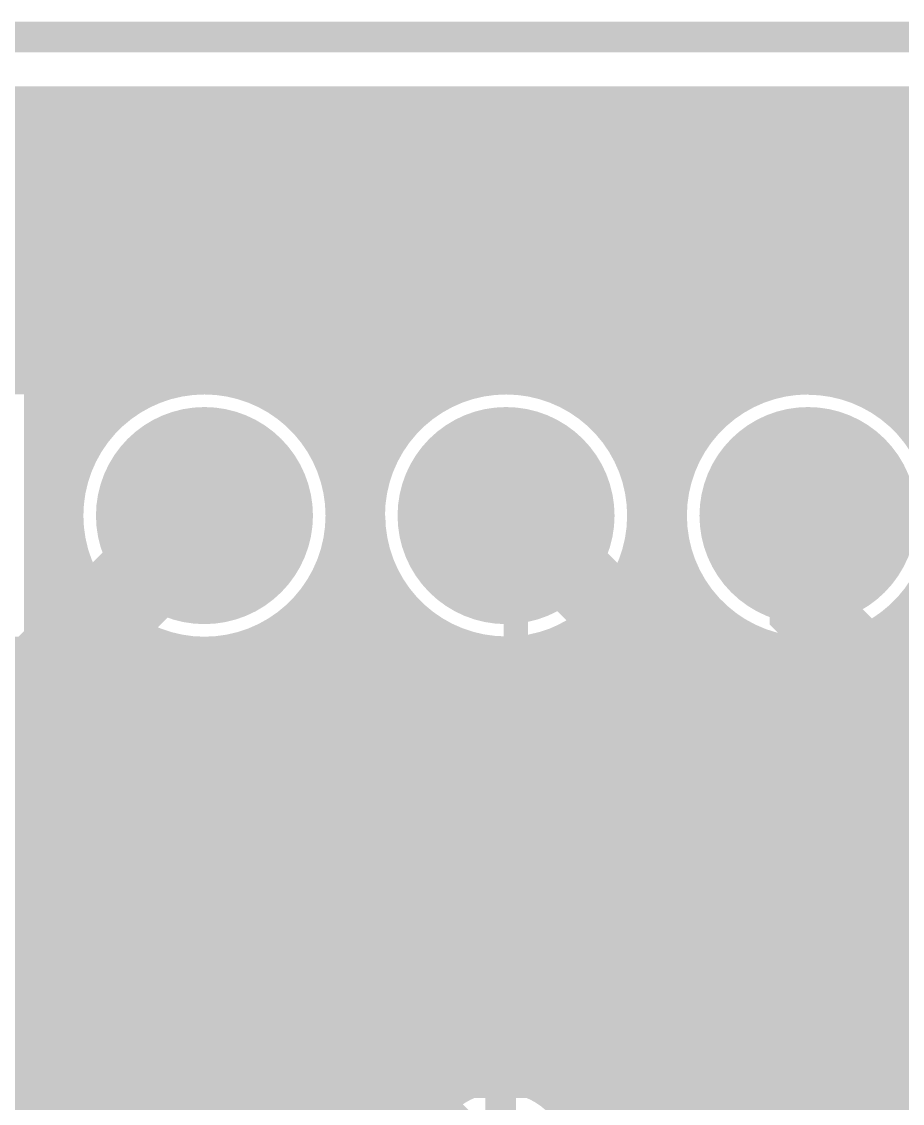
# Model space of a CAD drawing. Extents: x -7 to 100, y -42 to 30.
# Drawn here: x 36.54 to 43.84, y 21.17 to 30.13 of the extents above; entities that cross this region are included whole.
import ezdxf

# ---------------------------------------------------------------- set-up
doc = ezdxf.new("R2010")
doc.units = 0
doc.header["$MEASUREMENT"] = 0
doc.layers.get('0').update_dxf_attribs({"linetype": 'CONTINUOUS'})
for name, color, linetype in [('22-315-0_BOT', 7, 'CONTINUOUS'), ('22-315-0_DRD', 7, 'CONTINUOUS'), ('22-315-0_GND', 6, 'CONTINUOUS'), ('22-315-0_IN1', 4, 'CONTINUOUS'), ('22-315-0_SMB', 3, 'CONTINUOUS'), ('22-315-0_SMT', 5, 'CONTINUOUS'), ('22-315-0_SPB', 10, 'CONTINUOUS'), ('22-315-0_SPT', 14, 'CONTINUOUS'), ('22-315-0_SSB', 9, 'CONTINUOUS'), ('22-315-0_SST', 12, 'CONTINUOUS'), ('22-315-0_TOP', 11, 'CONTINUOUS'), ('THRUHOLE_TAP', 15, 'CONTINUOUS')]:
    doc.layers.add(name, color=color, linetype=linetype)

# ---------------------------------------------------------------- blocks, each defined once
blk = doc.blocks.new('RECTANGLE_8')
blk.add_solid([(0.4826, 0.4064), (0.4826, -0.4064), (-0.4826, 0.4064), (-0.4826, -0.4064)])
blk = doc.blocks.new('ROUND_26')
at = {"const_width": 0.8001}
blk.add_lwpolyline([(-0.40005, 0, 1), (0.40005, 0, 1)], format="xyb", close=True, dxfattribs=at)
blk = doc.blocks.new('ROUND_30')
at = {"const_width": 0.35052}
blk.add_lwpolyline([(-0.17526, 0, 1), (0.17526, 0, 1)], format="xyb", close=True, dxfattribs=at)
blk = doc.blocks.new('ROUND_67')
at = {"const_width": 0.89916}
blk.add_lwpolyline([(-0.44958, 0, 1), (0.44958, 0, 1)], format="xyb", close=True, dxfattribs=at)
blk = doc.blocks.new('ROUND_80')
at = {"const_width": 0.0635}
blk.add_lwpolyline([(-0.03175, 0, 1), (0.03175, 0, 1)], format="xyb", close=True, dxfattribs=at)
blk = doc.blocks.new('RECTANGLE_27')
blk.add_solid([(0.29972, 0.52451), (0.29972, -0.52451), (-0.29972, 0.52451), (-0.29972, -0.52451)])
blk = doc.blocks.new('ROUND_83')
at = {"const_width": 0.10033}
blk.add_lwpolyline([(-0.050164, 0, 1), (0.050164, 0, 1)], format="xyb", close=True, dxfattribs=at)
blk = doc.blocks.new('ROUND_84')
at = {"const_width": 0.50038}
blk.add_lwpolyline([(-0.25019, 0, 1), (0.25019, 0, 1)], format="xyb", close=True, dxfattribs=at)

msp = doc.modelspace()

# ---------------------------------------------------------------- linework, layer by layer
at = {"layer": '22-315-0_BOT'}
for points, const_width in [([(51.41976, 29.464), (5.99948, 29.464)], 0.254), ([(36.5506, 29.464), (36.5506, 28.0924)], 0.254), ([(36.7792, 29.464), (36.7792, 28.0924)], 0.254), ([(37.0078, 29.464), (37.0078, 28.0924)], 0.254), ([(37.2364, 29.464), (37.2364, 28.0924)], 0.254), ([(37.465, 29.464), (37.465, 28.0924)], 0.254), ([(37.6936, 29.464), (37.6936, 28.0924)], 0.254), ([(37.9222, 29.464), (37.9222, 28.0924)], 0.254), ([(38.1508, 29.464), (38.1508, 28.0924)], 0.254), ([(38.3794, 29.464), (38.3794, 28.0924)], 0.254), ([(38.608, 29.464), (38.608, 28.0924)], 0.254), ([(38.8366, 29.464), (38.8366, 28.0924)], 0.254), ([(39.0652, 29.464), (39.0652, 28.0924)], 0.254), ([(39.2938, 29.464), (39.2938, 28.0924)], 0.254), ([(39.5224, 29.464), (39.5224, 28.0924)], 0.254), ([(39.751, 29.464), (39.751, 28.0924)], 0.254), ([(39.9796, 29.464), (39.9796, 28.0924)], 0.254), ([(40.2082, 29.464), (40.2082, 28.0924)], 0.254), ([(40.4368, 29.464), (40.4368, 28.0924)], 0.254), ([(40.6654, 29.464), (40.6654, 28.0924)], 0.254), ([(40.894, 29.464), (40.894, 28.0924)], 0.254), ([(41.1226, 29.464), (41.1226, 28.0924)], 0.254), ([(41.3512, 29.464), (41.3512, 28.0924)], 0.254), ([(41.5798, 29.464), (41.5798, 28.0924)], 0.254), ([(41.8084, 29.464), (41.8084, 28.0924)], 0.254), ([(42.037, 29.464), (42.037, 28.0924)], 0.254), ([(42.2656, 29.464), (42.2656, 28.0924)], 0.254), ([(42.4942, 29.464), (42.4942, 28.0924)], 0.254), ([(42.7228, 29.464), (42.7228, 28.0924)], 0.254), ([(42.9514, 29.464), (42.9514, 28.0924)], 0.254), ([(43.18, 29.464), (43.18, 28.0924)], 0.254), ([(43.4086, 29.464), (43.4086, 28.0924)], 0.254), ([(43.6372, 29.464), (43.6372, 28.0924)], 0.254), ([(43.8658, 29.464), (43.8658, 28.0924)], 0.254), ([(51.32578, 29.4132), (6.08584, 29.4132)], 0.254), ([(51.08956, 29.1846), (6.41858, 29.1846)], 0.254), ([(50.86096, 28.956), (14.03604, 28.956)], 0.254), ([(-3.302, 16.891), (-3.302, 18.669), (-1.27, 20.701), (5.715, 20.701), (9.271, 24.257), (9.271, 27.559), (10.414, 28.702), (13.716, 28.702), (20.955, 21.463), (25.654, 21.463), (26.67, 20.447), (26.67, 20.193), (27.178, 19.685), (28.829, 19.685), (29.464, 20.32), (32.004, 20.32), (33.02, 21.336), (39.878, 21.336), (40.513, 20.701)], 0.2032), ([(50.63236, 28.7274), (14.26464, 28.7274)], 0.254), ([(50.40376, 28.4988), (14.49324, 28.4988)], 0.254), ([(47.1297, 28.2702), (26.72842, 28.2702)], 0.254), ([(44.704, 28.0924), (34.671, 28.0924)], 0.254), ([(30.48, 25.3238), (32.3088, 25.3238), (34.671, 27.686), (44.704, 27.686), (46.355, 26.035), (46.355, 24.638)], 0.2032), ([(44.53636, 27.2796), (34.83864, 27.2796)], 0.254), ([(36.5506, 27.2796), (36.5506, 27.1653)], 0.254), ([(36.7792, 27.2796), (36.7792, 21.7424)], 0.254), ([(37.0078, 27.2796), (37.0078, 26.44648)], 0.254), ([(37.2364, 27.2796), (37.2364, 26.80716)], 0.254), ([(37.465, 27.2796), (37.465, 26.99512)], 0.254), ([(37.6936, 27.2796), (37.6936, 27.10434)], 0.254), ([(37.9222, 27.2796), (37.9222, 27.15514)], 0.254), ([(38.1508, 27.2796), (38.1508, 27.16022)], 0.254), ([(38.3794, 27.2796), (38.3794, 27.11704)], 0.254), ([(38.608, 27.2796), (38.608, 27.02306)], 0.254), ([(38.8366, 27.2796), (38.8366, 26.85288)], 0.254), ([(39.0652, 27.2796), (39.0652, 26.54808)], 0.254), ([(39.2938, 27.2796), (39.2938, 21.7424)], 0.254), ([(39.5224, 27.2796), (39.5224, 26.48204)], 0.254), ([(39.751, 27.2796), (39.751, 26.8224)], 0.254), ([(39.9796, 27.2796), (39.9796, 27.00274)], 0.254), ([(40.2082, 27.2796), (40.2082, 27.10688)], 0.254), ([(40.4368, 27.2796), (40.4368, 27.15768)], 0.254), ([(40.6654, 27.2796), (40.6654, 27.16022)], 0.254), ([(40.894, 27.2796), (40.894, 27.1145)], 0.254), ([(41.1226, 27.2796), (41.1226, 27.0129)], 0.254), ([(41.3512, 27.2796), (41.3512, 26.84018)], 0.254), ([(41.5798, 27.2796), (41.5798, 26.52014)], 0.254), ([(41.8084, 27.2796), (41.8084, 18.81124)], 0.254), ([(42.037, 27.2796), (42.037, 26.51252)], 0.254), ([(42.2656, 27.2796), (42.2656, 26.83764)], 0.254), ([(42.4942, 27.2796), (42.4942, 27.0129)], 0.254), ([(42.7228, 27.2796), (42.7228, 27.11196)], 0.254), ([(42.9514, 27.2796), (42.9514, 27.15768)], 0.254), ([(43.18, 27.2796), (43.18, 27.15768)], 0.254), ([(43.4086, 27.2796), (43.4086, 27.10942)], 0.254), ([(43.6372, 27.2796), (43.6372, 27.00528)], 0.254), ([(43.8658, 27.2796), (43.8658, 26.82494)], 0.254), ([(36.6903, 27.1653), (34.72434, 27.1653)], 0.254), ([(36.6903, 27.1653), (36.6903, 24.9047)], 0.254), ([(37.77234, 27.1272), (36.6903, 27.1272)], 0.254), ([(40.2717, 27.1272), (38.34638, 27.1272)], 0.254), ([(42.77106, 27.1272), (40.84574, 27.1272)], 0.254), ([(44.68876, 27.1272), (43.34764, 27.1272)], 0.254), ([(37.33038, 26.8986), (36.6903, 26.8986)], 0.254), ([(39.83228, 26.8986), (38.7858, 26.8986)], 0.254), ([(42.33164, 26.8986), (41.2877, 26.8986)], 0.254), ([(44.91736, 26.8986), (43.78706, 26.8986)], 0.254), ([(37.12464, 26.67), (36.6903, 26.67)], 0.254), ([(39.624, 26.67), (38.99408, 26.67)], 0.254), ([(42.1259, 26.67), (41.49344, 26.67)], 0.254), ([(37.00526, 26.4414), (36.6903, 26.4414)], 0.254), ([(39.50462, 26.4414), (39.11346, 26.4414)], 0.254), ([(42.00652, 26.4414), (41.61282, 26.4414)], 0.254), ([(36.9443, 26.2128), (36.6903, 26.2128)], 0.254), ([(39.44366, 26.2128), (39.17442, 26.2128)], 0.254), ([(41.94302, 26.2128), (41.67378, 26.2128)], 0.254), ([(36.9316, 25.9842), (36.6903, 25.9842)], 0.254), ([(39.43096, 25.9842), (39.18712, 25.9842)], 0.254), ([(40.55872, 26.035), (40.64, 25.95372), (40.64, 24.2062)], 0.2032), ([(41.93032, 25.9842), (41.68648, 25.9842)], 0.254), ([(43.06062, 26.035), (43.18, 25.91562), (43.18, 24.2062)], 0.2032), ([(36.96462, 25.7556), (36.6903, 25.7556)], 0.254), ([(39.46398, 25.7556), (39.1541, 25.7556)], 0.254), ([(41.96588, 25.7556), (41.65346, 25.7556)], 0.254), ([(37.0078, 25.62352), (37.0078, 21.7424)], 0.254), ([(37.05098, 25.527), (36.6903, 25.527)], 0.254), ([(39.0652, 25.52192), (39.0652, 21.7424)], 0.254), ([(39.55034, 25.527), (39.06774, 25.527)], 0.254), ([(39.5224, 25.58796), (39.5224, 21.7424)], 0.254), ([(42.0497, 25.527), (41.5671, 25.527)], 0.254), ([(41.5798, 25.54986), (41.5798, 18.58264)], 0.254), ([(42.037, 25.55494), (42.037, 19.03476)], 0.254), ([(37.20338, 25.2984), (36.6903, 25.2984)], 0.254), ([(37.2364, 25.2603), (37.2364, 21.7424)], 0.254), ([(39.70274, 25.2984), (38.91534, 25.2984)], 0.254), ([(39.751, 25.24506), (39.751, 21.7424)], 0.254), ([(42.2021, 25.2984), (41.4147, 25.2984)], 0.254), ([(43.8658, 25.24252), (43.8658, 24.9428)], 0.254), ([(45.9486, 25.2984), (43.9166, 25.2984)], 0.254), ([(38.8366, 25.21458), (38.8366, 21.7424)], 0.254), ([(41.3512, 25.22982), (41.3512, 24.9428)], 0.254), ([(42.2656, 25.23236), (42.2656, 19.14398)], 0.254), ([(37.47262, 25.0698), (36.6903, 25.0698)], 0.254), ([(37.465, 25.07488), (37.465, 21.7424)], 0.254), ([(39.97198, 25.0698), (38.6461, 25.0698)], 0.254), ([(39.9796, 25.06472), (39.9796, 24.9428)], 0.254), ([(41.1226, 25.05456), (41.1226, 24.9428)], 0.254), ([(42.47388, 25.0698), (41.14546, 25.0698)], 0.254), ([(42.4942, 25.0571), (42.4942, 24.9428)], 0.254), ([(43.6372, 25.06472), (43.6372, 24.9428)], 0.254), ([(45.82922, 25.0698), (43.64482, 25.0698)], 0.254), ([(37.6936, 24.96566), (37.6936, 21.7424)], 0.254), ([(38.608, 25.04694), (38.608, 21.7424)], 0.254), ([(41.0464, 25.01646), (41.0464, 24.9428)], 0.254), ([(43.5864, 25.03424), (43.5864, 24.9428)], 0.254), ([(36.6903, 24.9047), (34.4297, 24.9047)], 0.254), ([(36.5506, 24.9047), (36.5506, 21.7424)], 0.254), ([(37.9222, 24.91232), (37.9222, 21.7424)], 0.254), ([(38.1508, 24.90978), (38.1508, 21.7424)], 0.254), ([(38.3794, 24.95042), (38.3794, 21.7424)], 0.254), ([(39.8272, 24.9428), (39.8272, 23.5204)], 0.254), ([(40.2336, 24.9428), (39.8272, 24.9428)], 0.254), ([(41.4528, 24.9428), (41.0464, 24.9428)], 0.254), ([(41.4528, 24.9428), (41.4528, 23.5204)], 0.254), ([(42.3672, 24.9428), (42.3672, 23.5204)], 0.254), ([(42.77106, 24.9428), (42.3672, 24.9428)], 0.254), ([(43.9928, 24.9428), (43.5864, 24.9428)], 0.254), ([(39.8272, 24.8412), (31.2928, 24.8412)], 0.254), ([(42.3672, 24.8412), (41.4528, 24.8412)], 0.254), ([(39.8272, 24.6126), (31.2928, 24.6126)], 0.254), ([(42.3672, 24.6126), (41.4528, 24.6126)], 0.254), ([(39.8272, 24.384), (28.7782, 24.384)], 0.254), ([(42.3672, 24.384), (41.4528, 24.384)], 0.254), ([(39.8272, 24.1554), (26.4922, 24.1554)], 0.254), ([(42.3672, 24.1554), (41.4528, 24.1554)], 0.254), ([(39.8272, 23.9268), (28.7782, 23.9268)], 0.254), ([(42.3672, 23.9268), (41.4528, 23.9268)], 0.254), ([(39.8272, 23.6982), (28.7782, 23.6982)], 0.254), ([(42.3672, 23.6982), (41.4528, 23.6982)], 0.254), ([(39.8272, 23.4696), (28.7782, 23.4696)], 0.254), ([(39.8272, 23.5204), (39.8272, 23.4696)], 0.254), ([(39.8272, 23.4696), (39.8272, 22.0472)], 0.254), ([(41.4528, 23.5204), (41.4528, 23.4696)], 0.254), ([(42.3672, 23.4696), (41.4528, 23.4696)], 0.254), ([(41.4528, 23.4696), (41.4528, 22.0472)], 0.254), ([(42.3672, 23.5204), (42.3672, 23.4696)], 0.254), ([(42.3672, 23.4696), (42.3672, 22.0472)], 0.254), ([(39.8272, 23.241), (28.7782, 23.241)], 0.254), ([(42.3672, 23.241), (41.4528, 23.241)], 0.254), ([(39.8272, 23.0124), (28.7782, 23.0124)], 0.254), ([(42.3672, 23.0124), (41.4528, 23.0124)], 0.254), ([(39.8272, 22.7838), (28.7782, 22.7838)], 0.254), ([(39.8272, 22.7838), (40.64, 22.7838)], 0.254), ([(40.64, 22.0472), (40.64, 22.7838)], 0.254), ([(41.4528, 22.7838), (40.64, 22.7838)], 0.254), ([(40.64, 22.7838), (41.8592, 22.7838), (41.91, 22.733)], 0.2032), ([(42.3672, 22.7838), (41.4528, 22.7838)], 0.254), ([(43.18, 22.7838), (41.9608, 22.7838), (41.91, 22.733)], 0.2032), ([(42.3672, 22.7838), (43.18, 22.7838)], 0.254), ([(43.18, 22.0472), (43.18, 22.7838)], 0.254), ([(43.9928, 22.7838), (43.18, 22.7838)], 0.254), ([(39.8272, 22.5552), (28.7782, 22.5552)], 0.254), ([(42.3672, 22.5552), (41.4528, 22.5552)], 0.254), ([(39.8272, 22.3266), (28.7782, 22.3266)], 0.254), ([(42.3672, 22.3266), (41.4528, 22.3266)], 0.254), ([(39.8272, 22.098), (26.78684, 22.098)], 0.254), ([(42.3672, 22.098), (41.4528, 22.098)], 0.254), ([(41.4528, 22.0472), (39.8272, 22.0472)], 0.254), ([(39.9796, 22.0472), (39.9796, 21.7297)], 0.254), ([(40.2082, 22.0472), (40.2082, 21.57984)], 0.254), ([(40.4368, 22.0472), (40.4368, 21.37664)], 0.254), ([(40.6654, 22.0472), (40.6654, 21.36394)], 0.254), ([(40.894, 22.0472), (40.894, 21.26488)], 0.254), ([(41.1226, 22.0472), (41.1226, 21.00072)], 0.254), ([(41.3512, 22.0472), (41.3512, 18.35404)], 0.254), ([(43.9928, 22.0472), (42.3672, 22.0472)], 0.254), ([(42.4942, 22.0472), (42.4942, 19.1643)], 0.254), ([(42.7228, 22.0472), (42.7228, 19.1643)], 0.254), ([(42.9514, 22.0472), (42.9514, 19.1643)], 0.254), ([(43.18, 22.0472), (43.18, 19.1643)], 0.254), ([(43.4086, 22.0472), (43.4086, 19.1643)], 0.254), ([(43.6372, 22.0472), (43.6372, 19.1643)], 0.254), ([(43.8658, 22.0472), (43.8658, 19.1643)], 0.254), ([(46.69536, 21.8694), (27.01544, 21.8694)], 0.254), ([(39.878, 21.7424), (33.02, 21.7424)], 0.254), ([(46.50994, 21.6408), (40.14724, 21.6408)], 0.254), ([(40.1701, 21.61794), (40.41394, 21.3741)], 0.254), ([(46.44136, 21.4122), (40.37584, 21.4122)], 0.254), ([(46.45406, 21.1836), (40.99052, 21.1836)], 0.254)]:
    msp.add_lwpolyline(points, dxfattribs=dict(at, const_width=const_width))
at = {"layer": '22-315-0_BOT', "const_width": 0.254}
for points in [[(38.05936, 27.1653, 0.4142136), (36.92906, 26.035)], [(39.18966, 26.035, 0.4142136), (38.05936, 27.1653)], [(40.55872, 27.1653, 0.4142136), (39.42842, 26.035)], [(41.68902, 26.035, 0.4142136), (40.55872, 27.1653)], [(43.06062, 27.1653, 0.4142136), (41.93032, 26.035)], [(44.18838, 26.035, 0.4142136), (43.06062, 27.16276)], [(36.92906, 26.035, 0.4142136), (38.05936, 24.9047)], [(38.05936, 24.9047, 0.4142136), (39.18966, 26.035)], [(39.43096, 26.035, 0.3310871), (40.2336, 24.95296)], [(41.0464, 25.01646, 0.2887052), (41.68902, 26.035)], [(41.93032, 26.035, 0.3401926), (42.77106, 24.9428)], [(43.5864, 25.03424, 0.2786568), (44.19092, 26.035)], [(40.16502, 21.62302, 0.1989124), (39.878, 21.74191)], [(40.513, 21.38172, 0.0365465), (40.41389, 21.37447)], [(41.19372, 20.701, 0.4142136), (40.513, 21.38172)]]:
    msp.add_lwpolyline(points, format="xyb", dxfattribs=at)
at = {"layer": '22-315-0_DRD', "const_width": 0.254}
for points in [[(0, 0), (-7.00024, 0), (-7.00024, 29.99994), (99.9998, 29.99994), (99.9998, 0), (0, 0)], [(38.05936, 26.67), (38.05936, 25.4)], [(40.55872, 26.67), (40.55872, 25.4)], [(43.06062, 26.67), (43.06062, 25.4)], [(38.69436, 26.035), (37.42436, 26.035)], [(41.19372, 26.035), (39.92372, 26.035)], [(43.69562, 26.035), (42.42562, 26.035)], [(41.275, 23.368), (41.275, 22.098)], [(42.545, 23.368), (41.275, 23.368)], [(41.91, 23.368), (41.91, 22.098)], [(42.545, 22.098), (42.545, 23.368)], [(42.545, 22.733), (41.275, 22.733)], [(41.275, 22.098), (42.545, 22.098)], [(39.878, 21.336), (39.878, 20.066)], [(41.148, 21.336), (39.878, 21.336)], [(40.513, 21.336), (40.513, 20.066)], [(41.148, 20.066), (41.148, 21.336)]]:
    msp.add_lwpolyline(points, dxfattribs=at)
at = {"layer": '22-315-0_GND', "const_width": 0.254}
msp.add_lwpolyline([(0, 0), (-7.00024, 0), (-7.00024, 29.99994), (99.9998, 29.99994), (99.9998, 0), (0, 0)], dxfattribs=at)
at = {"layer": '22-315-0_IN1', "const_width": 0.254}
for points in [[(99.441, 29.337), (29.1338, 29.337)], [(99.441, 29.3116), (29.1338, 29.3116)], [(36.6268, 29.337), (36.6268, 27.1653)], [(36.8554, 29.337), (36.8554, 20.85848)], [(37.084, 29.337), (37.084, 26.60396)], [(37.3126, 29.337), (37.3126, 26.88082)], [(37.5412, 29.337), (37.5412, 27.0383)], [(37.7698, 29.337), (37.7698, 27.1272)], [(37.9984, 29.337), (37.9984, 27.16276)], [(38.227, 29.337), (38.227, 27.1526)], [(38.4556, 29.337), (38.4556, 27.09164)], [(38.6842, 29.337), (38.6842, 26.9748)], [(38.9128, 29.337), (38.9128, 26.77414)], [(39.1414, 29.337), (39.1414, 26.35758)], [(39.37, 29.337), (39.37, 18.46072)], [(39.5986, 29.337), (39.5986, 26.62682)], [(39.8272, 29.337), (39.8272, 26.89352)], [(40.0558, 29.337), (40.0558, 27.04592)], [(40.2844, 29.337), (40.2844, 27.12974)], [(40.513, 29.337), (40.513, 27.16276)], [(40.7416, 29.337), (40.7416, 27.15006)], [(40.9702, 29.337), (40.9702, 27.08656)], [(41.1988, 29.337), (41.1988, 26.96464)], [(41.4274, 29.337), (41.4274, 26.75636)], [(41.656, 29.337), (41.656, 26.30678)], [(41.8846, 29.337), (41.8846, 23.41118)], [(42.1132, 29.337), (42.1132, 26.64968)], [(42.3418, 29.337), (42.3418, 26.90622)], [(42.5704, 29.337), (42.5704, 27.05354)], [(42.799, 29.337), (42.799, 27.13228)], [(43.0276, 29.337), (43.0276, 27.16276)], [(43.2562, 29.337), (43.2562, 27.14752)], [(43.4848, 29.337), (43.4848, 27.08148)], [(43.7134, 29.337), (43.7134, 26.95448)], [(43.942, 29.337), (43.942, 26.73858)], [(99.441, 29.083), (29.1338, 29.083)], [(99.441, 28.8544), (29.1338, 28.8544)], [(99.441, 28.6258), (29.1338, 28.6258)], [(47.1297, 28.3972), (29.1338, 28.3972)], [(47.1297, 28.1686), (29.1338, 28.1686)], [(47.1297, 27.94), (29.1338, 27.94)], [(47.1297, 27.7114), (29.1338, 27.7114)], [(47.1297, 27.4828), (29.1338, 27.4828)], [(47.1297, 27.2542), (29.1338, 27.2542)], [(36.6903, 27.1653), (34.4297, 27.1653), (34.4297, 24.9047)], [(36.6903, 27.1653), (36.6903, 24.9047)], [(37.5158, 27.0256), (36.6903, 27.0256)], [(40.0177, 27.0256), (38.60038, 27.0256)], [(42.51706, 27.0256), (41.10228, 27.0256)], [(47.1297, 27.0256), (43.60164, 27.0256)], [(37.22624, 26.797), (36.6903, 26.797)], [(39.7256, 26.797), (38.89248, 26.797)], [(42.22496, 26.797), (41.39184, 26.797)], [(47.1297, 26.797), (43.89374, 26.797)], [(37.06368, 26.5684), (36.6903, 26.5684)], [(39.56304, 26.5684), (39.05504, 26.5684)], [(42.06494, 26.5684), (41.5544, 26.5684)], [(36.97224, 26.3398), (36.6903, 26.3398)], [(39.4716, 26.3398), (39.14648, 26.3398)], [(41.97096, 26.3398), (41.64584, 26.3398)], [(36.9316, 26.1112), (36.6903, 26.1112)], [(39.4335, 26.1112), (39.18458, 26.1112)], [(41.93286, 26.1112), (41.68648, 26.1112)], [(36.93922, 25.8826), (36.6903, 25.8826)], [(39.44112, 25.8826), (39.17696, 25.8826)], [(41.94048, 25.8826), (41.67886, 25.8826)], [(39.1414, 25.70988), (39.1414, 18.42008)], [(41.656, 25.76322), (41.656, 23.36292)], [(36.9951, 25.654), (36.6903, 25.654)], [(39.497, 25.654), (39.12108, 25.654)], [(41.99636, 25.654), (41.62298, 25.654)], [(37.10686, 25.4254), (36.6903, 25.4254)], [(37.084, 25.46604), (37.084, 20.69592)], [(39.60876, 25.4254), (39.00932, 25.4254)], [(39.5986, 25.44064), (39.5986, 18.42008)], [(42.10812, 25.4254), (41.51122, 25.4254)], [(42.1132, 25.41778), (42.1132, 23.3807)], [(43.942, 25.32888), (43.942, 17.64792)], [(38.9128, 25.29586), (38.9128, 18.28292)], [(41.4274, 25.3111), (41.4274, 23.21052)], [(37.30244, 25.1968), (36.6903, 25.1968)], [(37.3126, 25.18664), (37.3126, 20.4343)], [(39.8018, 25.1968), (38.81628, 25.1968)], [(39.8272, 25.17394), (39.8272, 18.28292)], [(42.30116, 25.1968), (41.31564, 25.1968)], [(42.3418, 25.16378), (42.3418, 23.25878)], [(45.96638, 25.1968), (43.81754, 25.1968)], [(38.6842, 25.09266), (38.6842, 0.508)], [(41.1988, 25.10282), (41.1988, 0.508)], [(43.7134, 25.11298), (43.7134, 17.49552)], [(37.68852, 24.9682), (36.6903, 24.9682)], [(37.5412, 25.0317), (37.5412, 0.508)], [(40.18788, 24.9682), (38.4302, 24.9682)], [(38.4556, 24.97582), (38.4556, 0.508)], [(40.0558, 25.02408), (40.0558, 21.20392)], [(42.68724, 24.9682), (40.92956, 24.9682)], [(40.9702, 24.98344), (40.9702, 21.20392)], [(42.5704, 25.01646), (42.5704, 22.89302)], [(45.76064, 24.9682), (43.43146, 24.9682)], [(43.4848, 24.98852), (43.4848, 17.62506)], [(36.6903, 24.9047), (34.4297, 24.9047)], [(36.6268, 24.9047), (36.6268, 20.96008)], [(37.7698, 24.9428), (37.7698, 0.508)], [(37.9984, 24.90724), (37.9984, 0.508)], [(38.227, 24.9174), (38.227, 0.508)], [(40.2844, 24.94026), (40.2844, 21.34108)], [(40.513, 24.90724), (40.513, 21.38172)], [(40.7416, 24.91994), (40.7416, 21.34108)], [(42.799, 24.93518), (42.799, 17.58188)], [(43.0276, 24.9047), (43.0276, 17.68094)], [(43.2562, 24.92248), (43.2562, 17.69364)], [(45.6819, 24.7396), (29.1338, 24.7396)], [(45.68698, 24.511), (29.1338, 24.511)], [(45.77588, 24.2824), (29.1338, 24.2824)], [(46.00702, 24.0538), (29.1338, 24.0538)], [(56.25338, 23.8252), (29.1338, 23.8252)], [(58.63844, 23.5966), (29.1338, 23.5966)], [(41.66616, 23.368), (29.1338, 23.368)], [(82.51698, 23.368), (42.1513, 23.368)], [(41.3639, 23.1394), (29.1338, 23.1394)], [(82.5119, 23.1394), (42.45356, 23.1394)], [(41.25214, 22.9108), (29.1338, 22.9108)], [(82.59064, 22.9108), (42.56532, 22.9108)], [(41.23182, 22.6822), (29.1338, 22.6822)], [(82.79638, 22.6822), (42.58818, 22.6822)], [(42.5704, 22.57044), (42.5704, 17.31772)], [(41.29024, 22.4536), (29.1338, 22.4536)], [(70.89394, 22.4536), (42.52976, 22.4536)], [(41.45788, 22.225), (29.1338, 22.225)], [(41.4274, 22.25294), (41.4274, 0.508)], [(42.3418, 22.20722), (42.3418, 11.77798)], [(52.88788, 22.225), (42.36212, 22.225)], [(41.656, 22.10308), (41.656, 0.508)], [(41.8846, 22.05228), (41.8846, 0.508)], [(42.1132, 22.08276), (42.1132, 0.508)], [(46.95444, 21.9964), (29.1338, 21.9964)], [(46.59122, 21.7678), (29.1338, 21.7678)], [(46.46676, 21.5392), (29.1338, 21.5392)], [(40.21074, 21.3106), (29.1338, 21.3106)], [(46.43628, 21.3106), (40.81272, 21.3106)], [(39.94912, 21.082), (29.1338, 21.082)], [(46.48708, 21.082), (41.07688, 21.082)]]:
    msp.add_lwpolyline(points, dxfattribs=at)
for points in [[(38.05936, 27.1653, 0.4142136), (36.92906, 26.035)], [(39.18966, 26.035, 0.4142136), (38.05936, 27.1653)], [(40.55872, 27.1653, 0.4142136), (39.42842, 26.035)], [(41.68902, 26.035, 0.4142136), (40.55872, 27.1653)], [(43.06062, 27.1653, 0.4142136), (41.93032, 26.035)], [(44.18838, 26.035, 0.4142136), (43.06062, 27.16276)], [(36.92906, 26.035, 0.4142136), (38.05936, 24.9047)], [(38.05936, 24.9047, 0.4142136), (39.18966, 26.035)], [(39.43096, 26.035, 0.4142136), (40.55872, 24.90724)], [(40.55872, 24.9047, 0.4142136), (41.68902, 26.035)], [(41.93032, 26.035, 0.4142136), (43.06062, 24.9047)], [(43.06062, 24.9047, 0.4142136), (44.19092, 26.035)], [(41.91, 23.41372, 0.4142136), (41.22928, 22.733)], [(42.59072, 22.733, 0.4142136), (41.91, 23.41372)], [(41.22928, 22.733, 0.4142136), (41.91, 22.05228)], [(41.91, 22.05228, 0.4142136), (42.59072, 22.733)], [(40.513, 21.38172, 0.4142136), (39.83228, 20.701)], [(41.19372, 20.701, 0.4142136), (40.513, 21.38172)]]:
    msp.add_lwpolyline(points, format="xyb", dxfattribs=at)
at = {"layer": '22-315-0_SSB', "const_width": 0.1524}
for points in [[(39.8145, 22.0345), (39.8145, 24.9555), (41.4528, 24.9555), (41.4528, 22.0345), (39.8145, 22.0345)], [(42.3545, 22.0345), (42.3545, 24.9555), (43.9928, 24.9555), (43.9928, 22.0345), (42.3545, 22.0345)], [(38.8874, 24.16048), (38.8874, 24.51608), (38.71976, 24.5745), (38.54958, 24.5745), (38.3794, 24.51608), (38.3794, 24.16048), (38.54958, 24.10206), (38.71976, 24.10206), (39.3954, 24.33828)], [(38.3794, 23.7363), (38.3794, 23.26386), (39.05758, 23.7363), (39.22776, 23.7363), (39.3954, 23.67788), (39.3954, 23.32228), (39.22776, 23.26386)], [(38.54958, 22.8981), (38.3794, 22.83968), (38.3794, 22.48408), (38.54958, 22.42566), (39.22776, 22.42566), (39.3954, 22.48408), (39.3954, 22.83968), (39.22776, 22.8981)]]:
    msp.add_lwpolyline(points, dxfattribs=at)
at = {"layer": '22-315-0_SST'}
for points, const_width in [([(45.50918, 23.6855), (45.50918, 29.43352), (33.1089, 29.43352), (33.1089, 23.6855), (45.50918, 23.6855)], 0.20066), ([(33.1089, 25.53462), (33.9598, 25.53462), (33.9598, 28.58516), (44.70908, 28.58516), (44.70908, 25.53462), (45.50918, 25.53462)], 0.20066), ([(33.1089, 24.23414), (33.1089, 24.58466), (45.50918, 24.58466)], 0.20066), ([(34.19602, 23.04034), (33.99536, 23.04542), (33.99536, 11.24966), (41.88968, 11.24966), (41.88968, 23.04034), (34.19602, 23.04034)], 0.20066), ([(45.69968, 22.5044), (45.69968, 22.5552), (45.64888, 22.5552), (43.24858, 22.5552), (43.20032, 22.5552), (43.20032, 22.5044)], 0.1524), ([(43.20032, 19.4056), (43.20032, 22.5044)], 0.1524), ([(44.15028, 22.5044), (43.74896, 22.5044)], 0.1524)]:
    msp.add_lwpolyline(points, dxfattribs=dict(at, const_width=const_width))
at = {"layer": '22-315-0_SST', "const_width": 0.1524}
msp.add_lwpolyline([(43.24858, 22.5552, 0.4142136), (43.19778, 22.5044)], format="xyb", dxfattribs=at)
at = {"layer": '22-315-0_TOP'}
for points, const_width in [([(21.7678, 26.67), (21.7678, 28.3718), (22.479, 29.083), (87.376, 29.083), (89.42578, 27.03322), (89.42578, 26.67), (90.06078, 26.035)], 0.762), ([(47.0789, 28.321), (30.0609, 28.321)], 0.254), ([(36.52012, 28.321), (36.52012, 27.2161)], 0.254), ([(36.74872, 28.321), (36.74872, 25.80132)], 0.254), ([(36.97732, 28.321), (36.97732, 26.5049)], 0.254), ([(37.20592, 28.321), (37.20592, 26.85034)], 0.254), ([(37.43452, 28.321), (37.43452, 27.03576)], 0.254), ([(37.66312, 28.321), (37.66312, 27.14752)], 0.254), ([(37.89172, 28.321), (37.89172, 27.2034)], 0.254), ([(38.12032, 28.321), (38.12032, 27.21356)], 0.254), ([(38.34892, 28.321), (38.34892, 27.178)], 0.254), ([(38.57752, 28.321), (38.57752, 27.09418)], 0.254), ([(38.80612, 28.321), (38.80612, 26.9494)], 0.254), ([(39.03472, 28.321), (39.03472, 26.69794)], 0.254), ([(39.26332, 28.321), (39.26332, 10.33018)], 0.254), ([(39.49192, 28.321), (39.49192, 26.53792)], 0.254), ([(39.72052, 28.321), (39.72052, 26.86558)], 0.254), ([(39.94912, 28.321), (39.94912, 27.04592)], 0.254), ([(40.17772, 28.321), (40.17772, 27.1526)], 0.254), ([(40.40632, 28.321), (40.40632, 27.20594)], 0.254), ([(40.63492, 28.321), (40.63492, 27.21356)], 0.254), ([(40.86352, 28.321), (40.86352, 27.17546)], 0.254), ([(41.09212, 28.321), (41.09212, 27.0891)], 0.254), ([(41.32072, 28.321), (41.32072, 26.9367)], 0.254), ([(41.54932, 28.321), (41.54932, 26.67762)], 0.254), ([(41.77792, 28.321), (41.77792, 25.88514)], 0.254), ([(42.00652, 28.321), (42.00652, 26.5684)], 0.254), ([(42.23512, 28.321), (42.23512, 26.87828)], 0.254), ([(42.46372, 28.321), (42.46372, 27.05354)], 0.254), ([(42.69232, 28.321), (42.69232, 27.15514)], 0.254), ([(42.92092, 28.321), (42.92092, 27.20594)], 0.254), ([(43.14952, 28.321), (43.14952, 27.21102)], 0.254), ([(43.37812, 28.321), (43.37812, 27.17038)], 0.254), ([(43.60672, 28.321), (43.60672, 27.08148)], 0.254), ([(43.83532, 28.321), (43.83532, 26.924)], 0.254), ([(47.0789, 28.2702), (30.0609, 28.2702)], 0.254), ([(47.0789, 28.0416), (30.0609, 28.0416)], 0.254), ([(47.0789, 27.813), (31.8643, 27.813)], 0.254), ([(47.0789, 27.5844), (31.8643, 27.5844)], 0.254), ([(47.0789, 27.3558), (35.13074, 27.3558)], 0.254), ([(36.7411, 27.2161), (35.32886, 27.2161)], 0.254), ([(36.7411, 27.2161), (36.7411, 25.7937)], 0.254), ([(37.61232, 27.1272), (36.7411, 27.1272)], 0.254), ([(40.11168, 27.1272), (38.5064, 27.1272)], 0.254), ([(42.61104, 27.1272), (41.00576, 27.1272)], 0.254), ([(47.0789, 27.1272), (43.50766, 27.1272)], 0.254), ([(37.25418, 26.8986), (36.7411, 26.8986)], 0.254), ([(39.75354, 26.8986), (38.86454, 26.8986)], 0.254), ([(42.25544, 26.8986), (41.3639, 26.8986)], 0.254), ([(47.0789, 26.8986), (43.86326, 26.8986)], 0.254), ([(37.06368, 26.67), (36.7411, 26.67)], 0.254), ([(39.56304, 26.67), (39.05504, 26.67)], 0.254), ([(42.06494, 26.67), (41.5544, 26.67)], 0.254), ([(36.95192, 26.4414), (36.7411, 26.4414)], 0.254), ([(39.45128, 26.4414), (39.1668, 26.4414)], 0.254), ([(41.95064, 26.4414), (41.66616, 26.4414)], 0.254), ([(38.05936, 26.035), (35.39236, 23.368), (32.766, 23.368), (31.623, 24.511), (30.3911, 24.511), (29.21, 25.6921)], 0.762), ([(38.05936, 26.035), (35.39236, 23.368), (32.766, 23.368), (32.766, 21.463), (31.623, 20.32), (30.41904, 20.32)], 0.762), ([(43.94962, 22.479), (43.94962, 22.72538), (40.64, 26.035), (40.55872, 26.035)], 0.635), ([(44.95038, 22.479), (44.95038, 23.37562), (43.06062, 25.26538), (43.06062, 26.035)], 0.635), ([(36.89096, 26.2128), (36.7411, 26.2128)], 0.254), ([(39.39286, 26.2128), (39.22522, 26.2128)], 0.254), ([(41.89222, 26.2128), (41.72712, 26.2128)], 0.254), ([(36.8808, 25.9842), (36.7411, 25.9842)], 0.254), ([(36.87826, 26.035), (36.88243, 25.93586)], 0.254), ([(39.38016, 25.9842), (39.23792, 25.9842)], 0.254), ([(41.87952, 25.9842), (41.73728, 25.9842)], 0.254), ([(36.88334, 25.93594), (36.7411, 25.7937)], 0.254), ([(36.88334, 25.93594), (36.7411, 25.7937)], 0.254), ([(41.73474, 25.92832), (41.91508, 25.74798)], 0.254), ([(39.41318, 25.7556), (39.2049, 25.7556)], 0.254), ([(39.49446, 25.527), (39.12362, 25.527)], 0.254), ([(39.49192, 25.53208), (39.49192, 10.33018)], 0.254), ([(39.03472, 25.36952), (39.03472, 10.33018)], 0.254), ([(39.6367, 25.2984), (38.98138, 25.2984)], 0.254), ([(39.72052, 25.20442), (39.72052, 10.33018)], 0.254), ([(39.88054, 25.0698), (38.73754, 25.0698)], 0.254), ([(38.80612, 25.1206), (38.80612, 10.33018)], 0.254), ([(38.57752, 24.97328), (38.57752, 10.33018)], 0.254), ([(39.94912, 25.02408), (39.94912, 21.16582)], 0.254), ([(38.34892, 24.88946), (38.34892, 9.61136)], 0.254), ([(40.17772, 24.9174), (40.17772, 21.3487)], 0.254), ([(40.8051, 24.8793), (43.25112, 22.43328)], 0.254), ([(37.9603, 24.85898), (35.93592, 22.83206)], 0.254), ([(37.89172, 24.7904), (37.89172, 9.779)], 0.254), ([(40.84574, 24.8412), (37.94252, 24.8412)], 0.254), ([(37.9603, 24.85898), (38.05936, 24.85482)], 0.254), ([(38.12032, 24.85644), (38.12032, 9.75614)], 0.254), ([(40.40632, 24.86406), (40.40632, 21.42236)], 0.254), ([(40.63492, 24.85644), (40.63492, 21.41982)], 0.254), ([(40.86352, 24.82342), (40.86352, 21.34108)], 0.254), ([(41.07434, 24.6126), (37.71392, 24.6126)], 0.254), ([(37.66312, 24.5618), (37.66312, 9.779)], 0.254), ([(41.09212, 24.59482), (41.09212, 21.1455)], 0.254), ([(41.30294, 24.384), (37.48532, 24.384)], 0.254), ([(41.32072, 24.36622), (41.32072, 19.70278)], 0.254), ([(37.43452, 24.3332), (37.43452, 20.33016)], 0.254), ([(37.20592, 24.1046), (37.20592, 20.64766)], 0.254), ([(41.53154, 24.1554), (37.25672, 24.1554)], 0.254), ([(41.54932, 24.13762), (41.54932, 19.93138)], 0.254), ([(41.76014, 23.9268), (37.02812, 23.9268)], 0.254), ([(41.77792, 23.90902), (41.77792, 20.15998)], 0.254), ([(36.97732, 23.876), (36.97732, 20.84324)], 0.254), ([(36.74872, 23.6474), (36.74872, 20.9677)], 0.254), ([(41.98874, 23.6982), (36.79952, 23.6982)], 0.254), ([(42.00652, 23.68042), (42.00652, 20.38858)], 0.254), ([(42.21734, 23.4696), (36.57092, 23.4696)], 0.254), ([(42.23512, 23.45182), (42.23512, 20.61718)], 0.254), ([(36.52012, 23.4188), (36.52012, 21.0439)], 0.254), ([(42.44594, 23.241), (36.34232, 23.241)], 0.254), ([(42.46372, 23.22322), (42.46372, 20.84578)], 0.254), ([(42.67454, 23.0124), (36.11372, 23.0124)], 0.254), ([(42.69232, 22.99462), (42.69232, 21.07438)], 0.254), ([(46.4312, 22.7838), (46.4312, 22.0472), (45.466, 21.082), (43.688, 21.082), (41.656, 19.05), (41.656, 10.541), (40.005, 8.89), (40.005, 8.79856)], 0.635), ([(42.90314, 22.7838), (35.88004, 22.7838)], 0.254), ([(42.92092, 22.76602), (42.92092, 21.30298)], 0.254), ([(43.13174, 22.5552), (33.528, 22.5552)], 0.254), ([(43.14952, 22.53742), (43.14952, 21.53158)], 0.254), ([(43.2689, 22.3266), (33.528, 22.3266)], 0.254), ([(43.2689, 22.32406), (43.2689, 21.6408)], 0.254), ([(43.2689, 22.098), (33.528, 22.098)], 0.254), ([(43.2689, 21.8694), (33.528, 21.8694)], 0.254), ([(43.2689, 21.6408), (33.528, 21.6408)], 0.254), ([(43.18762, 21.56968), (41.16832, 19.55038)], 0.254), ([(40.34536, 21.4122), (33.52546, 21.4122)], 0.254), ([(43.03014, 21.4122), (40.68064, 21.4122)], 0.254), ([(39.96436, 21.1836), (33.47466, 21.1836)], 0.254), ([(42.80154, 21.1836), (41.06164, 21.1836)], 0.254)]:
    msp.add_lwpolyline(points, dxfattribs=dict(at, const_width=const_width))
at = {"layer": '22-315-0_TOP', "const_width": 0.254}
for points in [[(38.05936, 27.2161, 0.4142136), (36.87826, 26.035)], [(39.24046, 26.035, 0.4142136), (38.05936, 27.2161)], [(40.55872, 27.2161, 0.4142136), (39.37762, 26.035)], [(41.73982, 26.035, 0.4142136), (40.55872, 27.2161)], [(43.06062, 27.2161, 0.4142136), (41.87952, 26.035)], [(44.23918, 26.035, 0.4142136), (43.06062, 27.21356)], [(38.05936, 24.8539, 0.4142136), (39.24046, 26.035)], [(39.38016, 26.035, 0.4142136), (40.55872, 24.85644)], [(41.73474, 25.92832, 0.0226201), (41.73957, 26.035)], [(41.87952, 26.035, 0.0614524), (41.91493, 25.74794)], [(40.55872, 24.8539, 0.0525586), (40.80498, 24.87986)], [(43.25112, 22.43328, 0.0396303), (43.26708, 22.32365)], [(43.2689, 21.6408, 0.0361333), (43.19282, 21.57464)], [(43.2689, 21.6408, 0.0361333), (43.19282, 21.57464)], [(40.513, 21.43252, 0.4142136), (39.78148, 20.701)], [(41.24452, 20.701, 0.4142136), (40.513, 21.43252)], [(37.592, 19.685, 0.4142136), (36.195, 21.082)]]:
    msp.add_lwpolyline(points, format="xyb", dxfattribs=at)

# ---------------------------------------------------------------- block references
at = {"layer": '22-315-0_BOT'}
for name, p in [('ROUND_26', (38.05936, 26.035)), ('ROUND_26', (40.55872, 26.035)), ('ROUND_26', (43.06062, 26.035)), ('RECTANGLE_8', (40.64, 24.2062)), ('RECTANGLE_8', (43.18, 24.2062)), ('RECTANGLE_8', (40.64, 22.7838)), ('RECTANGLE_8', (43.18, 22.7838)), ('ROUND_30', (41.91, 22.733))]:
    msp.add_blockref(name, p, dxfattribs=at)
at = {"layer": '22-315-0_GND'}
for name, p in [('ROUND_67', (38.05936, 26.035)), ('ROUND_67', (40.55872, 26.035)), ('ROUND_67', (43.06062, 26.035)), ('ROUND_80', (41.91, 22.733))]:
    msp.add_blockref(name, p, dxfattribs=at)
at = {"layer": '22-315-0_IN1'}
for name, p in [('ROUND_26', (38.05936, 26.035)), ('ROUND_26', (40.55872, 26.035)), ('ROUND_26', (43.06062, 26.035)), ('ROUND_30', (41.91, 22.733))]:
    msp.add_blockref(name, p, dxfattribs=at)
at = {"layer": '22-315-0_SMB'}
for name, p in [('ROUND_26', (38.05936, 26.035)), ('ROUND_26', (40.55872, 26.035)), ('ROUND_26', (43.06062, 26.035)), ('RECTANGLE_8', (40.64, 24.2062)), ('RECTANGLE_8', (43.18, 24.2062)), ('RECTANGLE_8', (40.64, 22.7838)), ('RECTANGLE_8', (43.18, 22.7838))]:
    msp.add_blockref(name, p, dxfattribs=at)
at = {"layer": '22-315-0_SMT'}
for name, p in [('ROUND_26', (38.05936, 26.035)), ('ROUND_26', (40.55872, 26.035)), ('ROUND_26', (43.06062, 26.035)), ('RECTANGLE_27', (43.94962, 22.479))]:
    msp.add_blockref(name, p, dxfattribs=at)
at = {"layer": '22-315-0_SPB'}
for p in [(40.64, 24.2062), (43.18, 24.2062), (40.64, 22.7838), (43.18, 22.7838)]:
    msp.add_blockref('RECTANGLE_8', p, dxfattribs=at)
at = {"layer": '22-315-0_SPT'}
msp.add_blockref('RECTANGLE_27', (43.94962, 22.479), dxfattribs=at)
at = {"layer": '22-315-0_TOP'}
for name, p in [('ROUND_26', (38.05936, 26.035)), ('ROUND_26', (40.55872, 26.035)), ('ROUND_26', (43.06062, 26.035)), ('ROUND_30', (41.91, 22.733)), ('RECTANGLE_27', (43.94962, 22.479))]:
    msp.add_blockref(name, p, dxfattribs=at)
at = {"layer": 'THRUHOLE_TAP'}
for name, p in [('ROUND_84', (38.05936, 26.035)), ('ROUND_84', (40.55872, 26.035)), ('ROUND_84', (43.06062, 26.035)), ('ROUND_83', (41.91, 22.733))]:
    msp.add_blockref(name, p, dxfattribs=at)

doc.saveas('drawing.dxf')
